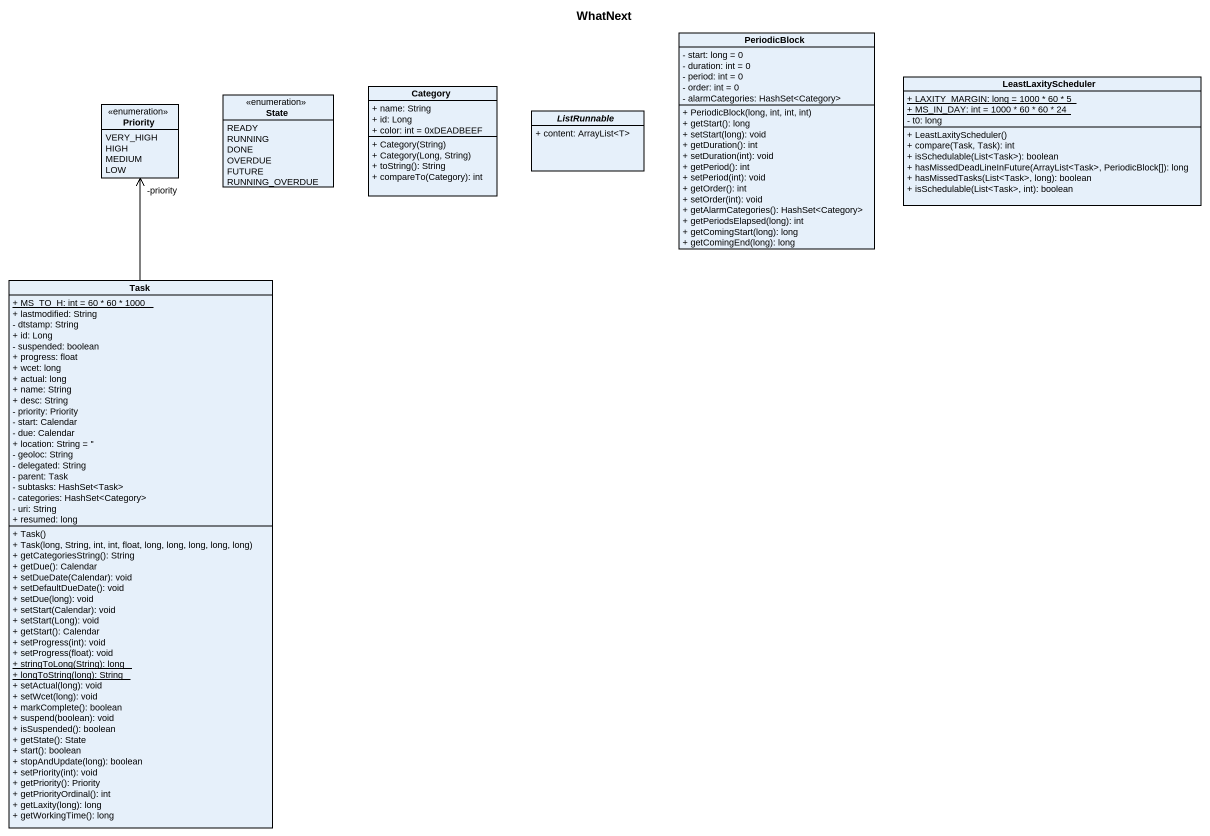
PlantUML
@startuml
title WhatNext
hide circle
hide empty members
skinparam classAttributeIconSize 0
class PeriodicBlock {
  - start: long = 0
  - duration: int = 0
  - period: int = 0
  - order: int = 0
  - alarmCategories: HashSet<Category>
  + PeriodicBlock(long, int, int, int)
  + getStart(): long
  + setStart(long): void
  + getDuration(): int
  + setDuration(int): void
  + getPeriod(): int
  + setPeriod(int): void
  + getOrder(): int
  + setOrder(int): void
  + getAlarmCategories(): HashSet<Category>
  + getPeriodsElapsed(long): int
  + getComingStart(long): long
  + getComingEnd(long): long
}
enum "State" as State_ {
  READY
  RUNNING
  DONE
  OVERDUE
  FUTURE
  RUNNING_OVERDUE
}
class Category {
  + name: String
  + id: Long
  + color: int = 0xDEADBEEF
  + Category(String)
  + Category(Long, String)
  + toString(): String
  + compareTo(Category): int
}
class LeastLaxityScheduler {
  {static} + LAXITY_MARGIN: long = 1000 * 60 * 5
  {static} + MS_IN_DAY: int = 1000 * 60 * 60 * 24
  - t0: long
  + LeastLaxityScheduler()
  + compare(Task, Task): int
  + isSchedulable(List<Task>): boolean
  + hasMissedDeadLineInFuture(ArrayList<Task>, PeriodicBlock[]): long
  + hasMissedTasks(List<Task>, long): boolean
  + isSchedulable(List<Task>, int): boolean
}
enum Priority {
  VERY_HIGH
  HIGH
  MEDIUM
  LOW
}
abstract class ListRunnable {
  + content: ArrayList<T>
}
class Task {
  {static} + MS_TO_H: int = 60 * 60 * 1000
  + lastmodified: String
  - dtstamp: String
  + id: Long
  - suspended: boolean
  + progress: float
  + wcet: long
  + actual: long
  + name: String
  + desc: String
  - priority: Priority
  - start: Calendar
  - due: Calendar
  + location: String = ''
  - geoloc: String
  - delegated: String
  - parent: Task
  - subtasks: HashSet<Task>
  - categories: HashSet<Category>
  - uri: String
  + resumed: long
  + Task()
  + Task(long, String, int, int, float, long, long, long, long, long)
  + getCategoriesString(): String
  + getDue(): Calendar
  + setDueDate(Calendar): void
  + setDefaultDueDate(): void
  + setDue(long): void
  + setStart(Calendar): void
  + setStart(Long): void
  + getStart(): Calendar
  + setProgress(int): void
  + setProgress(float): void
  {static} + stringToLong(String): long
  {static} + longToString(long): String
  + setActual(long): void
  + setWcet(long): void
  + markComplete(): boolean
  + suspend(boolean): void
  + isSuspended(): boolean
  + getState(): State
  + start(): boolean
  + stopAndUpdate(long): boolean
  + setPriority(int): void
  + getPriority(): Priority
  + getPriorityOrdinal(): int
  + getLaxity(long): long
  + getWorkingTime(): long
}
Task -up-> "-priority" Priority
@enduml
